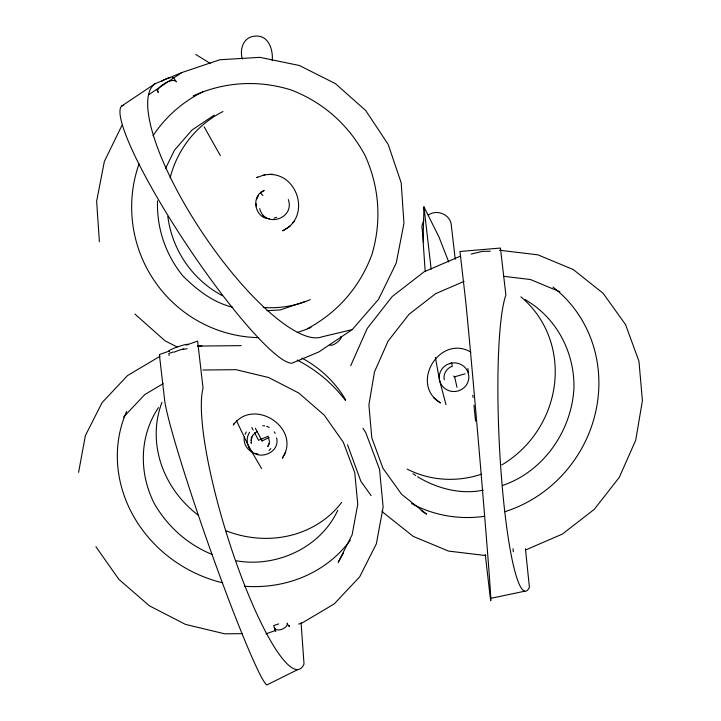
<?xml version="1.0" encoding="UTF-8"?>
<svg xmlns="http://www.w3.org/2000/svg" width="721" height="721" viewBox="0 0 721 721"><rect width="100%" height="100%" fill="white"/><g stroke="black" fill="none" stroke-linecap="round" stroke-linejoin="round"><path stroke-width="1.08" d="M513.298 551.754L513.055 548.708M448.732 262.002L439.107 237.29L423.957 206.846L423.065 240.733L425.174 271.357M78.589 472.345L85.366 435.646L102.058 402.633L127.536 375.56L160.053 356.264M244.374 436.881C243.049 443.045 246.933 449.607 252.512 452.229M268.942 444.154L269.429 441.531L268.194 436.214L258.551 440.288L254.504 432.654M251.431 436.8L251.241 443.298L251.133 442.361M251.016 440.504L252.783 435.196L257.046 431.437M188.172 344.764L188.262 344.404A10.373 1.199 -19 0 0 177.528 346.9A10.373 1.199 -19 0 0 168.723 351.271L159.368 354.561L164.803 401.57A154.609 9.022 70.6 0 0 214.218 560.55A154.609 9.022 70.6 0 0 266.833 684.95L297.998 669.485M350.739 365.646L367.151 328.587L392.161 296.583L424.056 271.844L460.665 256.027M122.011 125.238L104.347 161.504L96.632 201.222L99.381 241.697M165.614 168.344L174.446 150.211L192.047 129.987L214.281 115.099M256.811 198.906L258.497 195.454M423.786 219.923L421.848 226.151L423.569 242.148M158.467 407.608C139.189 436.25 138.856 473.291 154.366 503.664C167.515 526.483 187.694 544.589 212.172 554.467M245.095 434.348L246.285 431.987M269.293 443.595L267.752 446.506L268.5 445.172M285.651 451.95L282.335 458.214C302.099 428.526 253.72 396.64 233.271 425.03L234.271 423.245M337.743 510.288C320.448 547.942 275.891 568.004 235.875 560.695M343.584 552.719L338.203 562.335L352.109 534.829L357.76 504.249L354.759 472.679L343.322 442.27L324.216 415.098L298.746 393.017L268.654 377.525L235.983 369.675L202.971 370.017M261.011 192.57L264.183 190.443C250.43 195.842 254.558 218.31 269.257 218.724M292.987 222.798L294.429 221.149M352.163 329.641L378.57 299.314L396.235 263.057L403.958 223.33L401.2 182.855L388.168 144.389L365.727 110.547L335.427 83.636L299.332 65.485L259.884 57.347L219.788 59.762L181.764 72.578L154.898 83.807L121.552 106.131A154.609 23.856 56.2 0 0 185.793 243.428A154.609 23.856 56.2 0 0 291.951 363.204L318.817 351.974L352.163 329.641L321.827 336.869A151.761 44.062 56.1 0 1 200.708 230.224A151.761 44.062 56.1 0 1 154.898 83.807M123.525 417.153L144.759 394.585L163.144 383.68M268.996 450.517L270.817 448.579M428.301 215.137C436.214 209.162 449.129 213.858 451.121 223.663L455.248 259.335M148.418 94.911L181.764 72.578M290.112 226.097L282.686 230.801C312.896 216.543 296.43 168.182 263.823 175.14M307.398 328.695C337.843 312.355 359.842 286.94 371.91 254.594C381.788 221.23 379.417 187.433 365.186 155.7C348.82 125.057 323.567 102.508 291.158 89.954C258.19 79.752 224.673 81.707 193.183 95.857M255.36 428.256L262.111 440.973L269.032 437.494M464.054 281.397L435.583 293.69L409.005 314.32L388.159 340.979L374.487 371.865L368.9 404.878L371.784 437.755L382.941 468.253L401.615 494.309L426.535 514.145L421.172 510.504M502.267 485.557C543.192 471.867 571.42 431.284 573.925 388.709C574.871 353.903 557.721 319.628 527.808 301.288L525.131 299.476M525.78 549.898L562.389 534.081L594.284 509.332L619.294 477.338L635.706 440.279L642.411 400.669L638.95 361.212L625.558 324.603L603.153 293.339L573.249 269.546L537.893 254.837L499.491 250.232M449.769 363.6L450.94 363.204A14.817 14.33 -6.6 0 1 468.479 380.291A14.817 14.33 -6.6 0 1 444.938 388.574A14.817 14.33 -6.6 0 1 447.299 364.484L450.94 363.204M121.552 106.131L123.615 105.275M257.658 177.132L256.586 177.582L264.895 174.698M471.128 254.098L482.484 251.35L490.271 251.241M288.373 625.954L289.472 625.558L289.364 626.585L289.265 625.467M186.198 345.125L197.617 341.105L203.061 388.114A151.761 29.101 72.8 0 0 238.642 569.401A151.761 29.101 72.8 0 0 304.019 663.978L301.072 622.638M278.694 623.881L273.692 625.648L275.359 630.542A6.913 4.011 -21.8 0 0 275.846 631.47M265.896 633.867L275.359 630.542L275.314 629.451M273.98 218.193L276.702 217.273M305.65 301.369L280.298 309.913L266.932 310.715M173.148 351.974L168.858 353.488L169.129 355.516M453.617 376.101L454.654 376.804L465.063 373.82M298.602 624.062L301.675 623.223L334.193 603.937L359.662 576.854L376.362 543.85L383.139 507.151L379.543 469.263L365.817 432.78L362.996 428.229M490.577 598.376L524.735 591.211M183.188 349.424L187.1 348.694M483.223 490.127C460.701 494.867 436.926 488.459 417.54 476.761M268.176 174.5L272.538 174.239M242.328 633.642L224.718 633.822L185.513 624.413L149.4 605.82L118.839 579.314L95.911 546.716M201.871 346.044L197.392 346.071L241.156 345.647M503.961 276.35L530.449 279.523L559.911 291.78M485.855 555.567L448.552 551.087L413.196 536.379L383.293 512.586L382.013 510.792M232.748 307.227C213.272 302.658 196.986 289.896 183.008 276.062C165.677 254.892 156.619 228.206 157.52 200.862M169.309 351.397L168.723 351.271L169.075 351.605M255.162 453.338L257.965 454.005M470.939 352.1C439.639 333.868 409.204 384.032 440.459 402.922L433.492 397.622M262.606 215.994L266.04 217.724M177.186 346.972L165.154 340.925L134.854 314.014M195.77 54.454L210.451 63.574M413.07 473.724L415.747 475.545M172.418 77.58A10.373 3.975 -30.1 0 1 173.608 78.039L176.555 81.906M260.47 192.795L262.895 195.589M371.126 495.606L360.888 481.313L347.495 444.713M248.916 447.597C255.937 462.134 280.55 453.734 276.594 437.863M261.597 468.578L248.808 446.65L236.542 420.839M340.862 336.5L341.168 337.013A6.913 2.262 -36.9 0 1 335.932 343.277A6.913 2.262 -36.9 0 1 329.812 344.611M220.32 155.574L204.142 126.842M156.574 89.44L158.296 92.405A10.373 3.975 -30.1 0 1 163.343 84.186M251.809 427.571L253.071 429.959M288.003 625.026L287.255 623.151A6.913 4.011 -21.8 0 1 281.767 629.343A6.913 4.011 -21.8 0 1 274.232 627.739M259.695 208.603C264.688 228.512 295.096 218.833 288.337 199.564M446.02 404.733L439.558 380.309L435.403 357.508M274.809 628.451L275.359 630.542M451.553 362.807L452.328 366.313C446.714 367.935 443.009 374.055 444.244 379.787M454.654 376.804L456.979 387.303M472.814 395.234L473.075 397.46M473.976 405.256L475.545 421.181M467.884 368.521L468.533 374.091M485.242 554.269L490.046 595.807A154.609 1.244 85.1 0 0 481.97 483.818A154.609 1.244 85.1 0 0 465.405 298.503L459.962 251.494L500.437 248.051L505.881 295.06A151.761 19.134 87.3 0 0 501.645 479.555A151.761 19.134 87.3 0 0 529.412 587.363L525.429 548.672M423.957 206.846L431.176 269.221M272.268 60.636C273.241 48.496 267.815 33.527 253.134 36.374C242.752 38.33 239.543 50.046 242.391 59.05M262.002 440.026L262.111 440.973M256.144 203.655L256.334 206.548M520.859 296.854A103.743 97.56 -55.9 0 1 501.807 464.928M481.592 474.166A103.743 97.56 -55.9 0 1 407.194 469.119M552.98 287.075A129.672 121.948 -55.9 0 1 595.934 410.709A129.672 121.948 -55.9 0 1 504.736 511.739M484.422 516.335A129.672 121.948 -55.9 0 1 411.583 503.564M341.691 502.402A103.743 94.451 29.2 0 1 225.565 530.629M198.023 515.055A103.743 94.451 29.2 0 1 161.937 402.399M301.892 358.085A103.743 94.451 29.2 0 1 345.638 399.822M350.397 540.056A129.672 118.073 29.2 0 1 244.716 586.263M222.69 582.829A129.672 118.073 29.2 0 1 126.68 411.349M297.142 360.058A129.672 118.073 29.2 0 1 345.494 400.488M173.968 352.227A10.373 1.199 -19 0 1 183.738 348.784M249.799 448.255A14.817 14.33 -6.6 0 1 247.745 444.046M247.51 443.136A14.817 14.33 -6.6 0 1 249.565 432.33M262.75 425.705A14.817 14.33 -6.6 0 1 264.679 425.913M266.554 426.354A14.817 14.33 -6.6 0 1 269.221 427.463M274.196 431.798A14.817 14.33 -6.6 0 1 275.188 433.402M161.63 81.221A10.373 3.975 -30.1 0 1 170.733 77.544M164.1 83.699A10.373 3.975 -30.1 0 1 175.32 81.004M258.65 337.644A129.672 128.059 67.3 0 1 139.063 163.811M153.059 135.701A129.672 128.059 67.3 0 1 202.862 91.819M311.012 327.442A129.672 128.059 67.3 0 1 297.295 332.399M310.264 299.648A103.743 102.445 67.3 0 1 263.237 307.479M222.51 295.754A103.743 102.445 67.3 0 1 167.813 216.336M170.138 177.88A103.743 102.445 67.3 0 1 222.96 111.557"/></g></svg>
